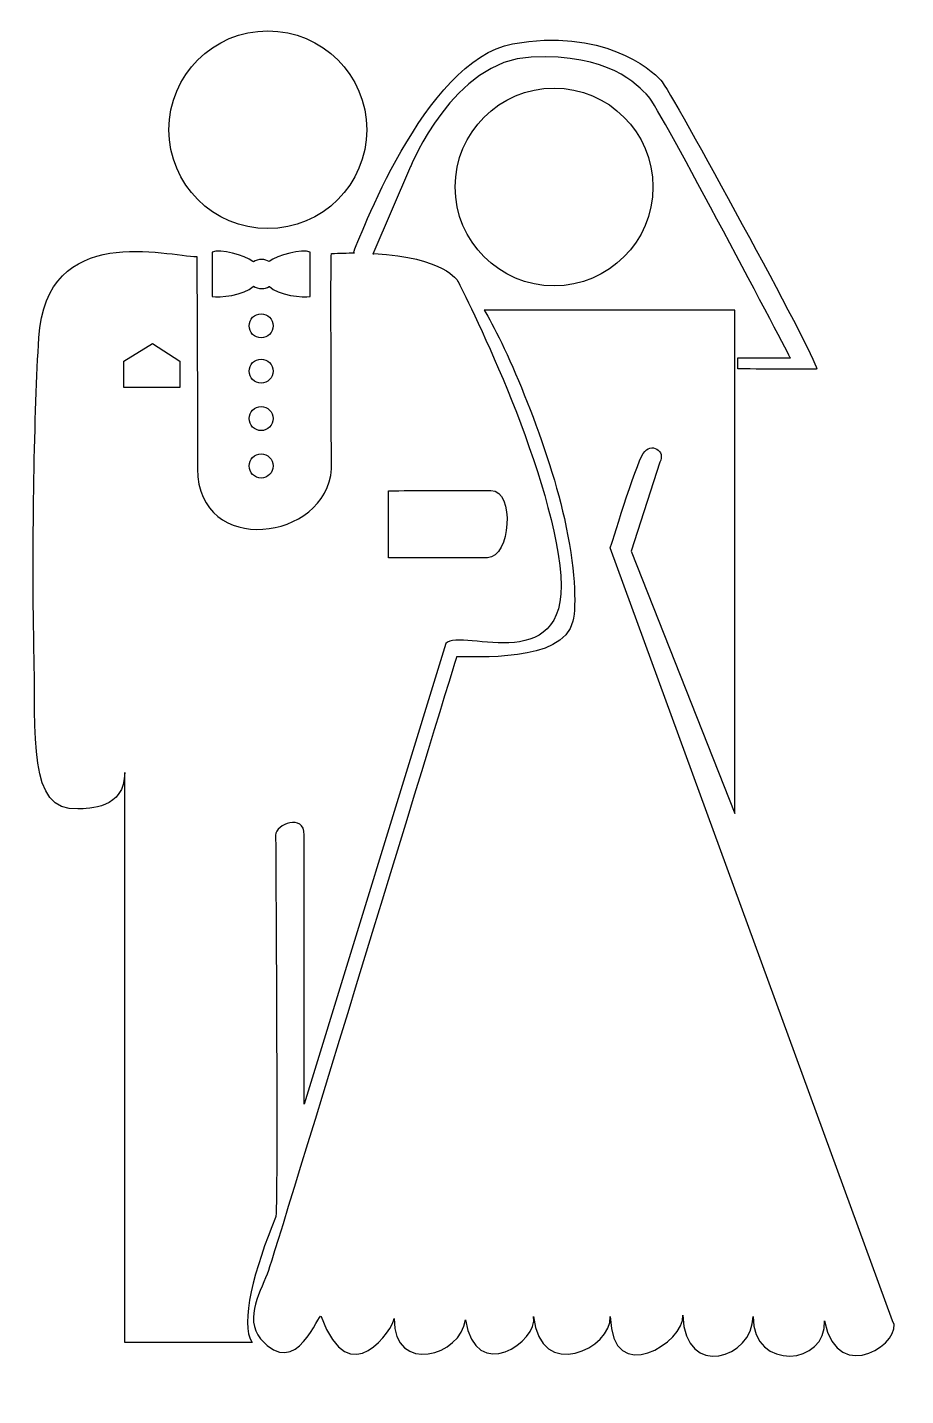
# Model space of a CAD drawing. Header units: centimetres. Extents: x -5.1 to 5.6, y -8.9 to 7.6.
import ezdxf

# ---------------------------------------------------------------- set-up
doc = ezdxf.new("R2010")
doc.units = ezdxf.units.CM
doc.header["$MEASUREMENT"] = 0
doc.layers.add('Camada 1', color=7, linetype='Continuous')

msp = doc.modelspace()

# ---------------------------------------------------------------- linework, layer by layer
at = {"layer": 'Camada 1'}
for centre, major_axis in [((-2.15278, 6.41126), (0, 1.1948)), ((1.30596, 5.71954), (0, 1.1948)), ((-2.23327, 4.04211), (0, 0.14539)), ((-2.23327, 3.49484), (0, 0.14539)), ((-2.23327, 2.92189), (0, 0.14539)), ((-2.23327, 2.34898), (0, 0.14539))]:
    msp.add_ellipse(centre, major_axis=major_axis, ratio=1, dxfattribs=at)
for points, knots in [([(-0.88411, 4.90626), (-0.88411, 4.90626), (-0.42773, 5.96634), (-0.42773, 5.96634), (-0.42773, 5.96634), (-0.42773, 5.96634), (0.08863, 7.24994), (1.03044, 7.28973), (1.03044, 7.28973), (1.97225, 7.32952), (2.30449, 6.95956), (2.44742, 6.813), (2.44742, 6.813), (2.57344, 6.6838), (4.1611, 3.65504), (4.1611, 3.65504), (4.1611, 3.65504), (4.1611, 3.65504), (3.52438, 3.65505), (3.52438, 3.65505), (3.52438, 3.65505), (3.52438, 3.65505), (3.52438, 3.52241), (3.52438, 3.52241), (3.52438, 3.52241), (3.52438, 3.52241), (4.4927, 3.50918), (4.47947, 3.52241), (4.47947, 3.52241), (4.46627, 3.66835), (2.72362, 6.86767), (2.5958, 7.01118), (2.5958, 7.01118), (2.48076, 7.14032), (1.87949, 7.6479), (0.80499, 7.44893), (0.80499, 7.44893), (-0.26951, 7.24996), (-1.0654, 5.03463), (-1.11845, 4.92851), (-1.11845, 4.92851), (-1.11845, 4.92851), (-1.10453, 4.92277), (-1.10453, 4.92277), (-1.10453, 4.92277), (-1.1916, 4.92274), (-1.28455, 4.92036), (-1.38377, 4.91531), (-1.38377, 4.91531), (-1.39703, 4.90205), (-1.38377, 2.31536), (-1.38377, 2.31536), (-1.38377, 2.31536), (-1.43682, 1.43985), (-3.00209, 1.24089), (-3.00209, 2.31536), (-3.00209, 2.31536), (-3.00209, 3.38983), (-3.01098, 4.87991), (-3.01098, 4.87991), (-3.01098, 4.87991), (-3.35682, 4.87991), (-4.83428, 5.3097), (-4.91968, 3.8959), (-4.91968, 3.8959), (-4.97183, 3.03299), (-5.00601, 1.44403), (-4.9786, 0.17959), (-4.9786, 0.17959), (-4.95415, -0.9496), (-5.05819, -1.82339), (-4.44803, -1.79526), (-4.44803, -1.79526), (-4.31322, -1.78907), (-3.88203, -1.79526), (-3.88203, -1.35502), (-3.88203, -1.35502), (-3.88203, -2.07826), (-3.88203, -8.24107), (-3.88203, -8.24107), (-3.88203, -8.24107), (-3.88203, -8.24107), (-2.34138, -8.24107), (-2.34138, -8.24107), (-2.34138, -8.24107), (-2.49857, -8.02096), (-2.30992, -7.32918), (-2.05838, -6.73178), (-2.05838, -6.73178), (-2.02695, -6.73178), (-2.05838, -2.10975), (-2.05838, -2.10975), (-2.05838, -2.10975), (-2.05838, -1.98026), (-1.71254, -1.84376), (-1.71254, -2.10975), (-1.71254, -2.10975), (-1.71254, -2.10975), (-1.71254, -5.36135), (-1.71254, -5.36135), (-1.71254, -5.36135), (-1.71254, -5.36135), (-0.00039, 0.20583), (-0.00039, 0.20583), (-0.00039, 0.20583), (0.1832, 0.40138), (1.5611, -0.2714), (1.37544, 1.14798), (1.37544, 1.14798), (1.18973, 2.56734), (0.14177, 4.58365), (0.14177, 4.58365), (0.14177, 4.58365), (0.14177, 4.58365), (-0.02145, 4.87175), (-0.87087, 4.91687), (-0.87087, 4.91687), (-0.87087, 4.91687), (-0.88411, 4.90626), (-0.88411, 4.90626)], [0, 0, 0, 0, 0.03225806, 0.03225806, 0.03225806, 0.03225806, 0.06451613, 0.06451613, 0.06451613, 0.06451613, 0.09677419, 0.09677419, 0.09677419, 0.09677419, 0.12903226, 0.12903226, 0.12903226, 0.12903226, 0.16129032, 0.16129032, 0.16129032, 0.16129032, 0.19354839, 0.19354839, 0.19354839, 0.19354839, 0.22580645, 0.22580645, 0.22580645, 0.22580645, 0.25806452, 0.25806452, 0.25806452, 0.25806452, 0.29032258, 0.29032258, 0.29032258, 0.29032258, 0.32258065, 0.32258065, 0.32258065, 0.32258065, 0.35483871, 0.35483871, 0.35483871, 0.35483871, 0.38709677, 0.38709677, 0.38709677, 0.38709677, 0.41935484, 0.41935484, 0.41935484, 0.41935484, 0.4516129, 0.4516129, 0.4516129, 0.4516129, 0.48387097, 0.48387097, 0.48387097, 0.48387097, 0.51612903, 0.51612903, 0.51612903, 0.51612903, 0.5483871, 0.5483871, 0.5483871, 0.5483871, 0.58064516, 0.58064516, 0.58064516, 0.58064516, 0.61290323, 0.61290323, 0.61290323, 0.61290323, 0.64516129, 0.64516129, 0.64516129, 0.64516129, 0.67741935, 0.67741935, 0.67741935, 0.67741935, 0.70967742, 0.70967742, 0.70967742, 0.70967742, 0.74193548, 0.74193548, 0.74193548, 0.74193548, 0.77419355, 0.77419355, 0.77419355, 0.77419355, 0.80645161, 0.80645161, 0.80645161, 0.80645161, 0.83870968, 0.83870968, 0.83870968, 0.83870968, 0.87096774, 0.87096774, 0.87096774, 0.87096774, 0.90322581, 0.90322581, 0.90322581, 0.90322581, 0.93548387, 0.93548387, 0.93548387, 0.93548387, 1, 1, 1, 1]), ([(-2.32579, 4.81379), (-2.29759, 4.83276), (-2.26385, 4.84374), (-2.22739, 4.84374), (-2.22739, 4.84374), (-2.19366, 4.84374), (-2.16206, 4.83427), (-2.13521, 4.81778), (-2.13521, 4.81778), (-2.13521, 4.81778), (-2.13709, 4.81725), (-2.13709, 4.81725), (-2.13709, 4.81725), (-2.03803, 4.8953), (-1.73802, 4.97788), (-1.64205, 4.93168), (-1.64205, 4.93168), (-1.64205, 4.93168), (-1.64205, 4.39685), (-1.64205, 4.39685), (-1.64205, 4.39685), (-1.71854, 4.37859), (-2.03628, 4.40995), (-2.13399, 4.51771), (-2.13399, 4.51771), (-2.13399, 4.51771), (-2.13619, 4.51747), (-2.13619, 4.51747), (-2.13619, 4.51747), (-2.16281, 4.50122), (-2.1939, 4.49196), (-2.22737, 4.49196), (-2.22737, 4.49196), (-2.26386, 4.49196), (-2.29759, 4.50297), (-2.32582, 4.52196), (-2.32582, 4.52196), (-2.32582, 4.52196), (-2.3318, 4.51844), (-2.3318, 4.51844), (-2.3318, 4.51844), (-2.42874, 4.41004), (-2.74775, 4.37855), (-2.82448, 4.39684), (-2.82448, 4.39684), (-2.82448, 4.39684), (-2.82448, 4.93167), (-2.82448, 4.93167), (-2.82448, 4.93167), (-2.72939, 4.97736), (-2.43425, 4.89693), (-2.33233, 4.81951), (-2.33233, 4.81951), (-2.33233, 4.81951), (-2.32579, 4.81379), (-2.32579, 4.81379)], [0, 0, 0, 0, 0.06666667, 0.06666667, 0.06666667, 0.06666667, 0.13333333, 0.13333333, 0.13333333, 0.13333333, 0.2, 0.2, 0.2, 0.2, 0.26666667, 0.26666667, 0.26666667, 0.26666667, 0.33333333, 0.33333333, 0.33333333, 0.33333333, 0.4, 0.4, 0.4, 0.4, 0.46666667, 0.46666667, 0.46666667, 0.46666667, 0.53333333, 0.53333333, 0.53333333, 0.53333333, 0.6, 0.6, 0.6, 0.6, 0.66666667, 0.66666667, 0.66666667, 0.66666667, 0.73333333, 0.73333333, 0.73333333, 0.73333333, 0.8, 0.8, 0.8, 0.8, 0.86666667, 0.86666667, 0.86666667, 0.86666667, 1, 1, 1, 1]), ([(-1.50924, -7.92505), (-1.5335, -7.85777), (-1.80359, -8.71602), (-2.24015, -8.19522), (-2.24015, -8.19522), (-2.44748, -7.94789), (-2.22425, -7.59935), (-2.14482, -7.36893), (-2.14482, -7.36893), (-2.06539, -7.13851), (0.1275, 0.04385), (0.1275, 0.04385), (0.1275, 0.04385), (0.33411, 0.05179), (1.41462, -0.03558), (1.53379, 0.4729), (1.53379, 0.4729), (1.57845, 0.66364), (1.55818, 1.13677), (1.43058, 1.71239), (1.43058, 1.71239), (1.21783, 2.67174), (0.67485, 3.90327), (0.46125, 4.23101), (0.46125, 4.23101), (0.46125, 4.23101), (3.48835, 4.23102), (3.48835, 4.23102), (3.48835, 4.23102), (3.48835, 4.23102), (3.48835, -1.85), (3.48835, -1.85), (3.48835, -1.85), (3.48835, -1.85), (2.23761, 1.32042), (2.23761, 1.32042), (2.23761, 1.32042), (2.23761, 1.32042), (2.58247, 2.39489), (2.58247, 2.39489), (2.58247, 2.39489), (2.66206, 2.52753), (2.47629, 2.64688), (2.38348, 2.50099), (2.38348, 2.50099), (2.29066, 2.3551), (1.98552, 1.36021), (1.98552, 1.36021), (1.98552, 1.36021), (1.98552, 1.36021), (5.39473, -7.97852), (5.39473, -7.97852), (5.39473, -7.97852), (5.55393, -8.204), (4.74465, -8.80095), (4.57225, -7.97852), (4.57225, -7.97852), (4.61204, -8.50917), (3.71003, -8.60196), (3.71003, -7.92544), (3.71003, -7.92544), (3.71003, -8.42958), (2.88755, -8.69493), (2.86103, -7.91221), (2.86103, -7.91221), (2.8932, -8.22966), (1.99875, -8.80095), (1.98552, -7.92544), (1.98552, -7.92544), (2.01211, -8.31017), (1.1366, -8.72133), (1.05702, -7.92544), (1.05702, -7.92544), (1.12158, -8.22693), (0.3549, -8.74933), (0.23459, -7.96523), (0.23459, -7.96523), (0.18842, -8.39616), (-0.62769, -8.6401), (-0.62769, -7.95203), (-0.62769, -7.95203), (-0.6277, -8.05814), (-1.16401, -8.88258), (-1.50924, -7.92505)], [0, 0, 0, 0, 0.04545455, 0.04545455, 0.04545455, 0.04545455, 0.09090909, 0.09090909, 0.09090909, 0.09090909, 0.13636364, 0.13636364, 0.13636364, 0.13636364, 0.18181818, 0.18181818, 0.18181818, 0.18181818, 0.22727273, 0.22727273, 0.22727273, 0.22727273, 0.27272727, 0.27272727, 0.27272727, 0.27272727, 0.31818182, 0.31818182, 0.31818182, 0.31818182, 0.36363636, 0.36363636, 0.36363636, 0.36363636, 0.40909091, 0.40909091, 0.40909091, 0.40909091, 0.45454545, 0.45454545, 0.45454545, 0.45454545, 0.5, 0.5, 0.5, 0.5, 0.54545455, 0.54545455, 0.54545455, 0.54545455, 0.59090909, 0.59090909, 0.59090909, 0.59090909, 0.63636364, 0.63636364, 0.63636364, 0.63636364, 0.68181818, 0.68181818, 0.68181818, 0.68181818, 0.72727273, 0.72727273, 0.72727273, 0.72727273, 0.77272727, 0.77272727, 0.77272727, 0.77272727, 0.81818182, 0.81818182, 0.81818182, 0.81818182, 0.86363636, 0.86363636, 0.86363636, 0.86363636, 0.90909091, 0.90909091, 0.90909091, 0.90909091, 1, 1, 1, 1]), ([(-3.89094, 3.29696), (-3.89094, 3.29696), (-3.2144, 3.29696), (-3.2144, 3.29696), (-3.2144, 3.29696), (-3.2144, 3.29696), (-3.2144, 3.61533), (-3.2144, 3.61533), (-3.2144, 3.61533), (-3.2144, 3.61533), (-3.54603, 3.82756), (-3.54603, 3.82756), (-3.54603, 3.82756), (-3.54603, 3.82756), (-3.89094, 3.61533), (-3.89094, 3.61533), (-3.89094, 3.61533), (-3.89094, 3.61533), (-3.89094, 3.29696), (-3.89094, 3.29696)], [0, 0, 0, 0, 0.16666667, 0.16666667, 0.16666667, 0.16666667, 0.33333333, 0.33333333, 0.33333333, 0.33333333, 0.5, 0.5, 0.5, 0.5, 0.66666667, 0.66666667, 0.66666667, 0.66666667, 1, 1, 1, 1]), ([(-0.694, 2.05), (-0.694, 2.05), (-0.694, 1.24082), (-0.694, 1.24082), (-0.694, 1.24082), (-0.694, 1.24082), (0.49988, 1.24083), (0.49988, 1.24083), (0.49988, 1.24083), (0.78084, 1.24083), (0.83712, 2.05329), (0.54237, 2.05329), (0.54237, 2.05329), (0.05157, 2.05329), (-0.694, 2.05), (-0.694, 2.05)], [0, 0, 0, 0, 0.2, 0.2, 0.2, 0.2, 0.4, 0.4, 0.4, 0.4, 0.6, 0.6, 0.6, 0.6, 1, 1, 1, 1])]:
    msp.add_open_spline(points, degree=3, knots=knots, dxfattribs=at)

doc.saveas('drawing.dxf')
